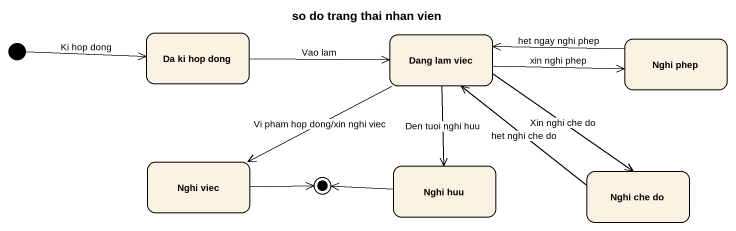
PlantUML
@startuml
title so do trang thai nhan vien
hide empty description
state "Da ki hop dong" as Da_ki_hop_dong
state "Dang lam viec" as Dang_lam_viec
state "Nghi phep" as Nghi_phep
state "Nghi viec" as Nghi_viec
state "Nghi huu" as Nghi_huu
state "Nghi che do" as Nghi_che_do
[*] -right-> Da_ki_hop_dong : Ki hop dong
Da_ki_hop_dong -right-> Dang_lam_viec : Vao lam
Dang_lam_viec -right-> Nghi_phep : xin nghi phep
Dang_lam_viec -left-> Nghi_viec : Vi pham hop dong/xin nghi viec
Dang_lam_viec --> Nghi_huu : Den tuoi nghi huu
Dang_lam_viec --> Nghi_che_do : Xin nghi che do
Nghi_phep -left-> Dang_lam_viec : het ngay nghi phep
Nghi_che_do -up-> Dang_lam_viec : het nghi che do
Nghi_viec -right-> [*]
Nghi_huu -left-> [*]
@enduml
